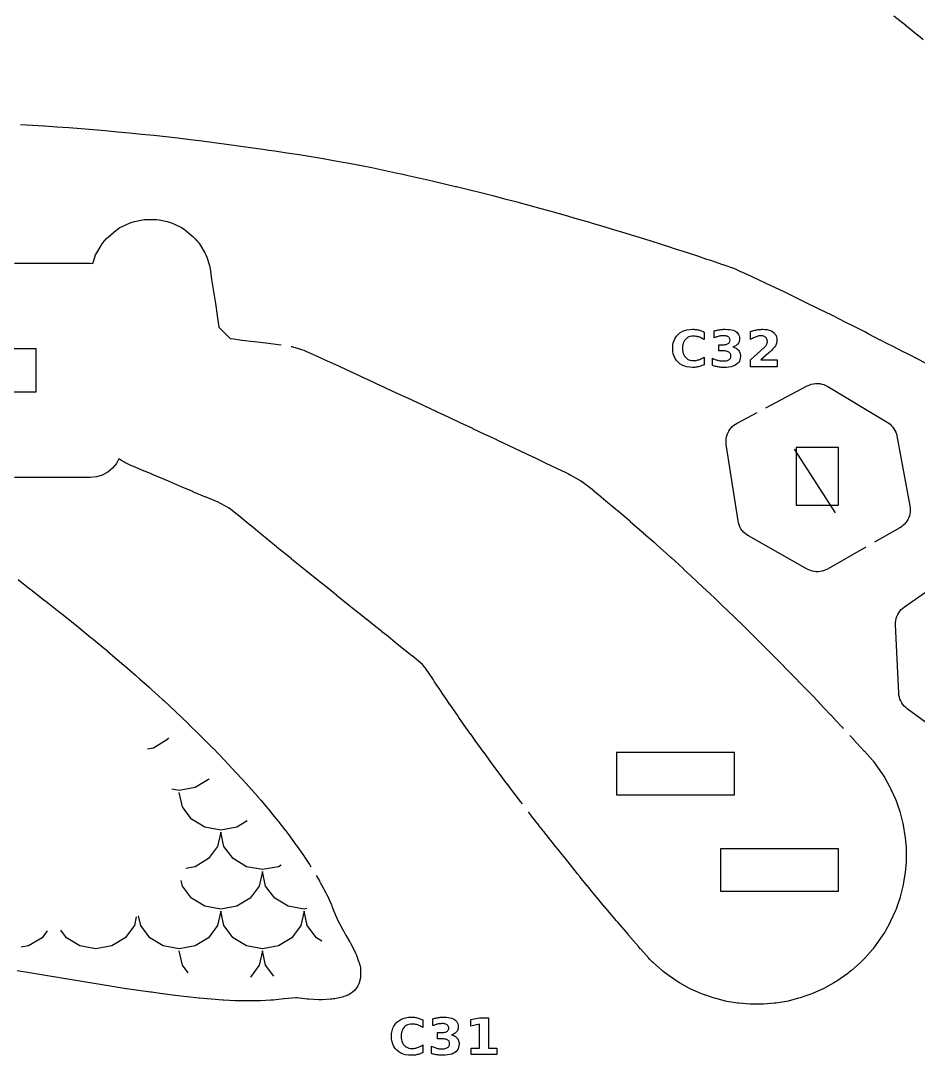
# Model space of a CAD drawing. Header units: millimetres. Extents: x 1 to 293, y 4 to 294.
# Drawn here: x 175.4 to 234.7, y 4.8 to 73.1 of the extents above; entities that cross this region are included whole.
import ezdxf

# ---------------------------------------------------------------- set-up
doc = ezdxf.new("R2010")
doc.units = ezdxf.units.MM
for name, color, linetype in [('CUT', 1, 'CONTINUOUS'), ('ENGRAVE', 5, 'CONTINUOUS'), ('SCORE', 7, 'CONTINUOUS')]:
    doc.layers.add(name, color=color, linetype=linetype)

msp = doc.modelspace()

# ---------------------------------------------------------------- linework, layer by layer
at = {"layer": 'CUT', "color": 1}
for points in [[(233.0535, 73.4118), (233.8437, 72.7842), (233.8499, 72.7792), (234.0002, 72.6584), (234.6436, 72.1407), (234.6508, 72.135), (234.9897, 71.8585)], [(235.3587, 50.3336), (234.5724, 50.7715), (234.5564, 50.7801), (234.2652, 50.9311), (234.2573, 50.9352), (233.7716, 51.1782), (233.7606, 51.1838), (232.9658, 51.5908), (232.6874, 51.7333), (232.17, 51.998), (232.1612, 52.0026), (231.3606, 52.4198), (231.1403, 52.5322), (231.1362, 52.5343), (230.5612, 52.8301), (229.7641, 53.232), (229.5638, 53.332), (229.5602, 53.3338), (228.9619, 53.6349), (228.1653, 54.0277), (227.9525, 54.1319), (227.9493, 54.1335), (227.3629, 54.4225), (226.5655, 54.8085), (226.3089, 54.9317), (226.3061, 54.9331), (225.7638, 55.1951), (224.965, 55.5744), (224.6299, 55.7315), (224.6274, 55.7327), (224.164, 55.9511), (223.3683, 56.3192), (222.9043, 56.534), (222.5944, 56.6745), (222.5485, 56.6931), (221.7794, 56.969), (221.771, 56.972), (220.9705, 57.246), (220.7196, 57.3293), (220.1765, 57.5082), (219.3735, 57.7726), (218.5763, 58.0305), (218.2714, 58.1287), (217.7755, 58.2882), (216.9749, 58.5433), (216.1756, 58.7946), (215.7448, 58.9285), (215.3759, 59.0429), (214.5737, 59.2888), (213.7775, 59.5266), (213.0965, 59.7287), (212.9762, 59.7639), (212.1773, 59.9938), (211.3769, 60.2213), (210.5778, 60.4445), (210.2759, 60.5278), (209.7782, 60.6647), (208.9781, 60.8822), (208.1784, 61.0962), (207.3797, 61.3068), (207.3005, 61.3275), (206.5773, 61.5162), (205.7791, 61.7192), (204.9775, 61.9194), (204.1796, 62.1126), (204.1185, 62.1271), (203.3806, 62.3018), (202.5808, 62.488), (201.7811, 62.6711), (200.9816, 62.8511), (200.64, 62.9268), (200.1812, 63.0283), (199.3819, 63.2015), (198.5884, 63.3703), (198.5812, 63.3718), (197.7913, 63.5299), (197.7805, 63.532), (196.9846, 63.6765), (196.7055, 63.7262), (196.1843, 63.819), (195.3844, 63.958), (194.5836, 64.0933), (193.7843, 64.223), (192.9857, 64.3477), (192.1867, 64.4687), (191.8005, 64.5258), (191.3869, 64.587), (190.5863, 64.7026), (189.7872, 64.814), (188.9877, 64.9222), (188.188, 65.0274), (187.3882, 65.1296), (186.5884, 65.2288), (185.7948, 65.3241), (185.7813, 65.3256), (184.9879, 65.4147), (184.1897, 65.4995), (183.3902, 65.5811), (182.5904, 65.6598), (181.7907, 65.7356), (180.9903, 65.8084), (180.1909, 65.8773), (179.3916, 65.9428), (178.5919, 66.0053), (177.7922, 66.0648), (176.9914, 66.1213), (176.9328, 66.1252), (176.191, 66.1735), (175.3925, 66.2201)], [(174.9963, 57.075), (180.0037, 57.075), (180.1705, 57.0586), (180.2991, 57.4646), (180.3582, 57.6182), (180.4355, 57.7635), (180.7913, 58.3444), (180.8568, 58.4417), (180.9305, 58.533), (181.0836, 58.7066), (181.2207, 58.8412), (181.6589, 59.2137), (181.7718, 59.2998), (181.8651, 59.3633), (181.9657, 59.4257), (182.0714, 59.479), (182.6445, 59.7374), (182.7789, 59.7895), (182.918, 59.8272), (183.4517, 59.9414), (183.5929, 59.9639), (183.7356, 59.9715), (184.2644, 59.9715), (184.4071, 59.9639), (184.5483, 59.9414), (185.082, 59.8272), (185.2211, 59.7895), (185.3555, 59.7374), (185.9286, 59.479), (186.0343, 59.4257), (186.1349, 59.3633), (186.2282, 59.2998), (186.3411, 59.2137), (186.7793, 58.8412), (186.9164, 58.7066), (187.0695, 58.533), (187.1432, 58.4417), (187.2087, 58.3444), (187.5645, 57.7635), (187.6418, 57.6182), (187.7009, 57.4646), (187.8691, 56.9335), (187.9009, 56.815), (187.9218, 56.694), (188.0071, 56.0185), (188.0094, 56.0024), (188.1301, 55.2153), (188.1313, 55.2083), (188.2618, 54.4188), (188.264, 54.4049), (188.3857, 53.618), (188.3877, 53.6042), (188.4739, 53.0058), (188.4746, 53.0002), (188.4967, 52.8423), (188.4979, 52.8358), (188.5024, 52.831), (189.2269, 52.1198), (189.2355, 52.1122), (189.2467, 52.1099), (189.4857, 52.0741), (189.9958, 51.9981), (190.023, 51.9947), (190.8012, 51.9143), (190.815, 51.9128), (191.5962, 51.8239), (191.6222, 51.8207), (192.4037, 51.7162), (192.4169, 51.7144), (192.614, 51.686)], [(172.925, 48.575), (176.425, 48.575), (176.425, 51.425), (172.925, 51.425)], [(193.2556, 51.5838), (193.3084, 51.5723), (193.9423, 51.3855), (194.1056, 51.3256), (194.2271, 51.2718), (194.2423, 51.2649), (194.8314, 50.9954), (195.6356, 50.6279), (195.9909, 50.4689), (195.9929, 50.468), (196.4275, 50.2727), (196.4343, 50.2696), (197.2281, 49.9076), (197.2345, 49.9046), (197.7465, 49.6678), (198.0287, 49.5369), (198.0347, 49.5342), (198.8283, 49.1614), (198.8358, 49.1579), (199.4446, 48.8673), (199.6275, 48.7804), (199.6359, 48.7764), (200.433, 48.4123), (201.1928, 48.0681), (201.2243, 48.0539), (201.2383, 48.0475), (202.0317, 47.6778), (202.8264, 47.3078), (202.8376, 47.3025), (202.9108, 47.2676), (203.6336, 46.9226), (204.4349, 46.5423), (204.5943, 46.4676), (205.2305, 46.1705), (205.2331, 46.1693), (206.0333, 45.7935), (206.3029, 45.6678), (206.8301, 45.4214), (206.8336, 45.4198), (207.6289, 45.0453), (207.6353, 45.0423), (208.0014, 44.8676), (208.4324, 44.6617), (209.2302, 44.2804), (209.2347, 44.2783), (209.6723, 44.0672), (210.0349, 43.8929), (210.836, 43.5122), (211.3596, 43.2677), (211.5786, 43.1653), (211.6886, 43.1075), (212.3891, 42.6966), (212.4897, 42.6313), (212.7021, 42.4797), (212.7563, 42.4388), (213.2375, 42.0568), (213.2567, 42.0412), (213.7201, 41.6592), (213.7235, 41.6563), (214.0451, 41.3893), (214.051, 41.3845), (214.679, 40.857), (214.843, 40.7196), (214.8539, 40.7103), (215.6169, 40.0567), (215.6438, 40.0338), (215.6543, 40.0246), (216.4487, 39.3305), (216.45, 39.3293), (216.53, 39.2593), (216.5368, 39.2532), (217.25, 38.6197), (217.4306, 38.4591), (217.4379, 38.4526), (218.0503, 37.8999), (218.3173, 37.659), (218.3251, 37.6519), (218.851, 37.1699), (219.1908, 36.8589), (219.1991, 36.8513), (219.6517, 36.4301), (220.0549, 36.0559), (220.0569, 36.054), (220.4487, 35.6888), (220.4539, 35.6839), (220.9089, 35.2553), (220.9105, 35.2538), (221.249, 34.9339), (221.2543, 34.9288), (221.75, 34.4551), (221.7519, 34.4533), (222.0497, 34.1677), (222.0544, 34.1631), (222.579, 33.6548), (222.5812, 33.6528), (222.8503, 33.3908), (222.8545, 33.3867), (223.3966, 32.8546), (223.3989, 32.8523), (223.6509, 32.6037), (223.6546, 32.6), (224.2034, 32.0544), (224.206, 32.0518), (224.4517, 31.8062), (224.4545, 31.8034), (225.0005, 31.2544), (225.0036, 31.2512), (225.2551, 30.9966), (225.792, 30.4576), (225.8017, 30.4477), (226.0556, 30.1875), (226.5774, 29.6574), (226.5872, 29.6473), (226.856, 29.3683), (227.3532, 28.8572), (227.3632, 28.8468), (227.6564, 28.5388), (228.1197, 28.057), (228.1298, 28.0463), (228.4568, 27.6987), (228.8768, 27.2568), (228.887, 27.2459), (229.2572, 26.8476), (229.6246, 26.4566), (229.6349, 26.4455), (229.7161, 26.357)], [(224.6079, 47.5236), (227.3429, 48.9721), (227.4692, 49.0308), (227.6026, 49.077), (227.7401, 49.1092), (227.8801, 49.1272), (228.0212, 49.1307), (228.162, 49.1197), (228.3009, 49.0943), (228.4364, 49.0549), (228.5672, 49.0017), (228.6902, 48.9363), (232.6074, 46.5876), (232.7134, 46.5171), (232.8137, 46.4358), (232.9059, 46.3455), (232.9893, 46.2469), (233.0631, 46.1409), (233.1266, 46.0285), (233.1792, 45.9106), (233.2206, 45.7883), (233.2499, 45.6644), (234.1155, 41.047), (234.1333, 40.9192), (234.1388, 40.7885), (234.132, 40.6578), (234.1127, 40.5284), (234.0812, 40.4014), (234.0378, 40.278), (233.9829, 40.1593), (233.9169, 40.0463), (233.8405, 39.9401), (233.7544, 39.8416), (233.6592, 39.7518), (233.556, 39.6714), (233.4471, 39.6022), (231.7743, 38.647)], [(231.2099, 38.3247), (228.6793, 36.8797), (228.5658, 36.8218), (228.4456, 36.7741), (228.3216, 36.7379), (228.1946, 36.7135), (228.066, 36.7012), (227.9367, 36.7009), (227.808, 36.7129), (227.681, 36.7368), (227.5568, 36.7726), (227.4365, 36.8199), (227.3227, 36.8774), (223.4533, 39.0699), (223.3387, 39.1426), (223.2304, 39.2276), (223.1312, 39.323), (223.0421, 39.4278), (222.9638, 39.541), (222.8973, 39.6615), (222.8431, 39.788), (222.8019, 39.9193), (222.7743, 40.0522), (221.9908, 45.0919), (221.9771, 45.2202), (221.9756, 45.3511), (221.9865, 45.4816), (222.0099, 45.6104), (222.0453, 45.7364), (222.0926, 45.8584), (222.1513, 45.9755), (222.2208, 46.0864), (222.3006, 46.1901), (222.3898, 46.2859), (222.4878, 46.3727), (222.5936, 46.4498), (222.7047, 46.5156), (224.0335, 47.2194)], [(208.5322, 21.3627), (208.3848, 21.5554), (208.3434, 21.6093), (208.3373, 21.6173), (207.7795, 22.3551), (207.5428, 22.6678), (207.5373, 22.6752), (207.1791, 23.1552), (206.7423, 23.7405), (206.7373, 23.7473), (206.5845, 23.9547), (206.5832, 23.9564), (205.998, 24.7537), (205.995, 24.7578), (205.9417, 24.831), (205.9368, 24.8378), (205.4208, 25.5557), (205.42, 25.5568), (205.1411, 25.9458), (205.1368, 25.9518), (204.8505, 26.3557), (204.8492, 26.3576), (204.3405, 27.0779), (204.3367, 27.0833), (204.2872, 27.1542), (204.2831, 27.1602), (203.7358, 27.9524), (203.7287, 27.9629), (203.5377, 28.2451), (203.192, 28.7564), (203.1897, 28.7598), (202.7392, 29.4306), (202.7362, 29.4351), (202.6535, 29.5593), (202.1432, 30.323), (202.0974, 30.3831), (201.9614, 30.5405), (201.9466, 30.5563), (201.9306, 30.5708), (201.2539, 31.1367), (201.2415, 31.1468), (201.1563, 31.2144), (201.1502, 31.2192), (200.3509, 31.8606), (200.2521, 31.9392), (200.2464, 31.9437), (199.5507, 32.5029), (199.254, 32.739), (199.2477, 32.7439), (198.7504, 33.1446), (198.2544, 33.5397), (198.2499, 33.5432), (197.9516, 33.7829), (197.2511, 34.3424), (197.157, 34.4171), (197.1493, 34.4232), (196.3513, 35.0667), (196.2611, 35.139), (196.2547, 35.1442), (195.5502, 35.7156), (195.2719, 35.9388), (195.2648, 35.9445), (194.7498, 36.3634), (194.283, 36.7385), (194.2752, 36.7449), (193.9494, 37.0107), (193.2943, 37.5382), (193.2855, 37.5453), (193.1498, 37.6565), (192.3524, 38.3022), (192.3071, 38.3388), (192.2997, 38.3449), (191.5496, 38.9603), (191.3296, 39.1385), (191.3213, 39.1453), (190.7491, 39.6166), (190.3533, 39.9382), (190.344, 39.9458), (189.9486, 40.2729), (189.3787, 40.7373), (189.3685, 40.7453), (189.1772, 40.8946), (189.1584, 40.908), (189.1386, 40.9197), (188.3982, 41.3152), (188.3369, 41.3437), (187.8721, 41.5294), (187.867, 41.5314), (187.5791, 41.6479), (187.5639, 41.6541), (186.7748, 41.9845), (186.7669, 41.9879), (185.9682, 42.3283), (185.9548, 42.3341), (185.1751, 42.6765), (185.1657, 42.6806), (184.3748, 43.0122), (184.368, 43.015), (184.0862, 43.1292), (184.0794, 43.132), (183.5769, 43.3389), (183.5653, 43.3437), (182.805, 43.6651), (182.7335, 43.6979), (182.2908, 43.9166), (182.2225, 43.9528), (182.0562, 44.0473), (181.9602, 44.1073), (181.892, 44.1583), (181.7256, 43.847), (181.4675, 43.5325), (181.153, 43.2744), (180.7942, 43.0826), (180.4049, 42.9645), (180.0037, 42.925), (174.9963, 42.925)], [(236.3088, 25.9096), (233.9408, 27.6467), (233.8367, 27.7313), (233.7401, 27.8271), (233.6535, 27.932), (233.5776, 28.0449), (233.5133, 28.1647), (233.4611, 28.2903), (233.4216, 28.4205), (233.3952, 28.5539), (233.3822, 28.6874), (233.1687, 33.1967), (233.1691, 33.3336), (233.1836, 33.4717), (233.2118, 33.6076), (233.2537, 33.74), (233.3087, 33.8675), (233.3762, 33.9888), (233.4557, 34.1026), (233.5462, 34.2079), (233.6469, 34.3035), (233.7552, 34.3873), (238.2039, 37.4836)], [(175.2475, 36.1854), (176.0455, 35.5478), (176.0536, 35.5414), (176.1603, 35.4591), (176.1698, 35.4517), (176.8455, 34.9202), (176.8508, 34.916), (177.1847, 34.6593), (177.1936, 34.6523), (177.6462, 34.2983), (177.6473, 34.2974), (178.2065, 33.8588), (178.2166, 33.8508), (178.4478, 33.6659), (179.2058, 33.0584), (179.2159, 33.0502), (179.2475, 33.0244), (179.2491, 33.0231), (180.05, 32.3662), (180.1731, 32.2658), (180.1796, 32.2605), (180.1862, 32.2551), (180.1927, 32.2497), (180.8513, 31.6983), (181.1306, 31.466), (181.1376, 31.4602), (181.1445, 31.4544), (181.1514, 31.4485), (181.6523, 31.0203), (182.0697, 30.6662), (182.077, 30.66), (182.0844, 30.6536), (182.0916, 30.6473), (182.4533, 30.3313), (182.9899, 29.8665), (182.9977, 29.8597), (183.0055, 29.8528), (183.0133, 29.846), (183.2534, 29.6314), (183.8908, 29.0658), (183.8983, 29.0591), (183.9058, 29.0523), (183.9133, 29.0455), (184.054, 28.9168), (184.7731, 28.2638), (184.7794, 28.2581), (184.7857, 28.2523), (184.792, 28.2465), (184.8515, 28.191), (185.642, 27.4551), (185.6483, 27.4492), (185.6546, 27.4433), (185.6608, 27.4373), (186.4569, 26.6768), (186.4675, 26.6668), (186.4764, 26.6582), (186.4853, 26.6497), (186.4941, 26.6411), (187.258, 25.8923), (187.284, 25.8671), (187.2934, 25.8579), (187.3028, 25.8486), (187.3121, 25.8394), (188.0585, 25.0875), (188.0785, 25.0675), (188.0884, 25.0575), (188.0983, 25.0475), (188.1081, 25.0374), (188.8579, 24.2587), (188.8647, 24.2516), (188.8714, 24.2445), (188.8782, 24.2374), (189.6019, 23.4633), (189.6094, 23.4551), (189.617, 23.447), (189.6239, 23.4394), (189.6618, 23.3975), (190.331, 22.6687), (190.3423, 22.6563), (190.3534, 22.6438), (190.3642, 22.6316), (190.4638, 22.5177), (191.0399, 21.8695), (191.0519, 21.8559), (191.0638, 21.8421), (191.0754, 21.8285), (191.265, 21.6033), (191.722, 21.0703), (191.7345, 21.0554), (191.747, 21.0404), (191.7593, 21.0254), (192.0661, 20.6459), (192.375, 20.271), (192.3881, 20.2548), (192.4012, 20.2384), (192.4141, 20.222), (192.8586, 19.6468), (192.8628, 19.6415), (192.9954, 19.4738), (193.0102, 19.4548), (193.0248, 19.4356), (193.0392, 19.4164), (193.5851, 18.6723), (193.5991, 18.6529), (193.6129, 18.6334), (193.6264, 18.614), (193.6654, 18.5566), (194.14, 17.8661), (194.1511, 17.8497), (194.1621, 17.8332), (194.173, 17.8166), (194.4667, 17.3609), (194.5709, 17.2012)], [(230.1564, 25.8788), (230.3658, 25.6534), (230.3704, 25.6484), (230.8552, 25.121), (231.096, 24.8591), (231.1121, 24.8412), (231.636, 24.2504), (231.6775, 24.2012), (231.7749, 24.08), (231.8287, 24.0083), (232.3368, 23.2816), (232.3909, 23.1977), (232.4546, 23.0904), (232.475, 23.0548), (232.7919, 22.4814), (232.8407, 22.3838), (233.159, 21.6772), (233.1992, 21.5772), (233.2675, 21.3857), (233.274, 21.3672), (233.4423, 20.8724), (233.4729, 20.7689), (233.6496, 20.069), (233.6722, 19.9608), (233.788, 19.2636), (233.8016, 19.1543), (233.8589, 18.4579), (233.8634, 18.3481), (233.8634, 17.6519), (233.8589, 17.5421), (233.8016, 16.8457), (233.788, 16.7364), (233.6722, 16.0392), (233.6496, 15.931), (233.4729, 15.2311), (233.4423, 15.1276), (233.274, 14.6328), (233.2675, 14.6143), (233.1992, 14.4228), (233.159, 14.3228), (232.8407, 13.6162), (232.7919, 13.5186), (232.475, 12.9452), (232.4546, 12.9096), (232.3909, 12.8023), (232.3368, 12.7184), (231.8287, 11.9917), (231.7749, 11.92), (231.6775, 11.7988), (231.636, 11.7496), (231.1297, 11.1786), (231.0747, 11.1201), (230.8799, 10.9253), (230.8214, 10.8703), (230.2504, 10.364), (230.2012, 10.3225), (230.08, 10.2251), (230.0083, 10.1713), (229.2816, 9.6632), (229.1977, 9.6091), (229.0904, 9.5454), (229.0548, 9.525), (228.4814, 9.2081), (228.3838, 9.1593), (227.6772, 8.841), (227.5772, 8.8008), (227.3857, 8.7325), (227.3672, 8.726), (226.8724, 8.5577), (226.7689, 8.5271), (226.069, 8.3504), (225.9608, 8.3278), (225.2636, 8.212), (225.1543, 8.1984), (224.4579, 8.1411), (224.3481, 8.1366), (223.6519, 8.1366), (223.5421, 8.1411), (222.8457, 8.1984), (222.7364, 8.212), (222.0392, 8.3278), (221.931, 8.3504), (221.2311, 8.5271), (221.1276, 8.5577), (220.6328, 8.726), (220.6143, 8.7325), (220.4228, 8.8008), (220.3228, 8.841), (219.6162, 9.1593), (219.5186, 9.2081), (218.9452, 9.525), (218.9096, 9.5454), (218.8023, 9.6091), (218.7184, 9.6632), (217.9917, 10.1713), (217.92, 10.2251), (217.7988, 10.3225), (217.7496, 10.364), (217.1786, 10.8703), (217.1201, 10.9253), (216.9253, 11.1201), (216.8703, 11.1786), (216.3513, 11.764), (216.3357, 11.7819), (216.1916, 11.9504), (216.1901, 11.9522), (215.545, 12.7091), (215.5411, 12.7137), (215.5067, 12.7544), (214.8252, 13.5517), (214.745, 13.6457), (214.7406, 13.6508), (214.1497, 14.3505), (214.1478, 14.3528), (213.9445, 14.5946), (213.9405, 14.5994), (213.4814, 15.1507), (213.4791, 15.1535), (213.144, 15.5581), (213.1403, 15.5626), (212.8216, 15.9509), (212.819, 15.9541), (212.3435, 16.537), (212.3401, 16.5412), (212.1703, 16.7511), (212.1674, 16.7547), (211.543, 17.5321), (211.5399, 17.536), (211.5259, 17.5536), (210.8865, 18.3545), (210.7429, 18.5334), (210.7399, 18.5372), (210.2507, 19.1512), (210.2472, 19.1556), (209.9424, 19.5415), (209.9397, 19.5449), (209.6207, 19.9514), (209.6169, 19.9563), (209.1419, 20.5675), (209.1395, 20.5705), (208.9995, 20.7517), (208.9956, 20.7569), (208.9271, 20.8464)], [(194.9116, 16.6478), (195.1259, 16.2912), (195.1472, 16.2544), (195.1678, 16.2174), (195.1878, 16.1802), (195.2659, 16.0294), (195.2699, 16.0218), (195.555, 15.4891), (195.5743, 15.4516), (195.593, 15.4138), (195.6111, 15.3758), (195.9221, 14.6944), (195.9413, 14.6502), (195.9597, 14.6058), (195.9773, 14.561), (196.0618, 14.3341), (196.0672, 14.32), (196.0728, 14.3061), (196.0786, 14.2921), (196.2628, 13.863), (196.272, 13.8426), (196.2816, 13.8224), (196.2915, 13.8023), (196.6837, 13.0463), (196.6876, 13.0391), (196.6914, 13.0319), (196.6953, 13.0247), (196.8584, 12.7299), (196.8629, 12.7219), (196.8675, 12.714), (196.8721, 12.706), (197.1186, 12.2903), (197.1394, 12.2539), (197.1596, 12.2172), (197.1793, 12.1802), (197.5051, 11.5427), (197.5272, 11.4974), (197.5384, 11.4733), (197.5774, 11.3804), (197.5867, 11.3555), (197.6036, 11.308), (197.6667, 11.1186), (197.6695, 11.1105), (197.6723, 11.1023), (197.6752, 11.0942), (197.7547, 10.8764), (197.7742, 10.819), (197.7837, 10.7887), (197.8153, 10.6699), (197.8362, 10.5471), (197.8457, 10.4246), (197.8468, 10.3928), (197.8474, 10.3322), (197.8438, 10.0468), (197.8409, 9.9743), (197.8383, 9.9363), (197.8206, 9.7903), (197.7871, 9.647), (197.7805, 9.6246), (197.7347, 9.4932), (197.7277, 9.4761), (197.6704, 9.3538), (197.6004, 9.2362), (197.519, 9.1262), (197.4271, 9.0248), (197.3255, 8.933), (197.2153, 8.8518), (197.0992, 8.7829), (197.0687, 8.7668), (197.009, 8.7371), (196.9932, 8.7298), (196.9257, 8.7006), (196.8898, 8.6862), (196.7506, 8.6391), (196.7134, 8.6287), (196.642, 8.611), (196.1486, 8.5026), (196.0936, 8.4918), (196.0645, 8.4866), (195.9535, 8.4719), (195.9241, 8.4692), (195.8682, 8.4653), (195.3025, 8.4378), (195.234, 8.4362), (195.1656, 8.4364), (195.0971, 8.4383), (194.4421, 8.4736), (194.4102, 8.4757), (194.3783, 8.4782), (194.3464, 8.4811), (193.6363, 8.5535), (193.6205, 8.5548), (193.5775, 8.5554), (193.5617, 8.5545), (192.8279, 8.4986), (192.8142, 8.4974), (192.8006, 8.4961), (192.787, 8.4946), (192.0835, 8.4092), (192.0318, 8.4039), (191.9801, 8.3996), (191.9283, 8.3964), (191.2326, 8.3663), (191.2123, 8.3656), (191.1919, 8.3651), (191.1716, 8.3646), (190.4304, 8.3552), (190.41, 8.3551), (190.3896, 8.3551), (190.3692, 8.3553), (189.6298, 8.3685), (189.6082, 8.369), (189.5867, 8.3698), (189.5652, 8.3707), (188.8274, 8.4076), (188.8059, 8.4088), (188.7843, 8.4103), (188.7627, 8.4119), (187.9937, 8.4753), (187.9872, 8.4759), (187.2049, 8.5443), (187.197, 8.545), (187.1891, 8.5458), (187.1812, 8.5465), (186.4057, 8.6236), (186.3966, 8.6246), (186.3875, 8.6255), (186.3784, 8.6265), (185.6062, 8.714), (185.5961, 8.7152), (185.5859, 8.7164), (185.5758, 8.7177), (184.8038, 8.8171), (184.7945, 8.8183), (184.7853, 8.8196), (184.776, 8.8209), (184.043, 8.9257), (184.0406, 8.9261), (183.984, 8.9343), (183.1894, 9.046), (183.1805, 9.0473), (182.389, 9.1641), (182.3817, 9.1652), (181.5885, 9.2866), (181.5789, 9.2882), (180.7881, 9.4152), (180.7833, 9.4159), (179.9877, 9.5467), (179.9793, 9.5481), (179.1887, 9.6831), (179.1811, 9.6844), (178.9178, 9.726), (178.3881, 9.8101), (178.3783, 9.8117), (177.5877, 9.9431), (177.5851, 9.9435), (176.7875, 10.0778), (176.7842, 10.0783), (175.9874, 10.2145), (175.9859, 10.2147), (175.1873, 10.3521)]]:
    msp.add_lwpolyline(points, dxfattribs=at)
for points in [[(229.395, 44.895), (226.605, 44.895), (226.605, 41.105), (229.395, 41.105), (229.395, 44.895)], [(222.5323, 24.7575), (214.7423, 24.7575), (214.7423, 21.9675), (222.5323, 21.9675), (222.5323, 24.7575)], [(229.395, 18.395), (221.605, 18.395), (221.605, 15.605), (229.395, 15.605), (229.395, 18.395)]]:
    msp.add_lwpolyline(points, close=True, dxfattribs=at)
at = {"layer": 'ENGRAVE', "color": 5}
for points in [[(220.4653, 50.3422), (220.4066, 50.316), (220.3471, 50.2922), (220.2867, 50.2709), (220.2255, 50.2521), (220.1636, 50.2357), (220.1007, 50.2218), (220.037, 50.2104), (219.9723, 50.2015), (219.9068, 50.1952), (219.8403, 50.1914), (219.7729, 50.1901), (219.5776, 50.1995), (219.3962, 50.2278), (219.2289, 50.2749), (219.0756, 50.3409), (218.9363, 50.4258), (218.811, 50.5295), (218.7026, 50.6493), (218.6139, 50.7826), (218.5449, 50.9292), (218.4956, 51.0894), (218.4661, 51.2629), (218.4562, 51.4499), (218.4661, 51.6373), (218.4956, 51.8113), (218.5449, 51.9717), (218.6139, 52.1186), (218.7026, 52.252), (218.811, 52.3719), (218.9363, 52.4756), (219.0756, 52.5604), (219.2289, 52.6264), (219.3962, 52.6736), (219.5776, 52.7018), (219.7729, 52.7113), (219.8403, 52.71), (219.9068, 52.7062), (219.9723, 52.6999), (220.037, 52.691), (220.1007, 52.6796), (220.1636, 52.6657), (220.2255, 52.6493), (220.2867, 52.6304), (220.3471, 52.6091), (220.4066, 52.5854), (220.4653, 52.5592), (220.5233, 52.5306), (220.5233, 52.0277), (220.4653, 52.0655), (220.4077, 52.0998), (220.3503, 52.1306), (220.2932, 52.1579), (220.2364, 52.1816), (220.1798, 52.2018), (220.1229, 52.2187), (220.065, 52.2326), (220.0061, 52.2433), (219.9462, 52.251), (219.8853, 52.2556), (219.8234, 52.2572), (219.7156, 52.2512), (219.6158, 52.2333), (219.5239, 52.2035), (219.44, 52.1617), (219.364, 52.108), (219.296, 52.0423), (219.2374, 51.9662), (219.1893, 51.881), (219.152, 51.7868), (219.1253, 51.6835), (219.1093, 51.5712), (219.104, 51.4499), (219.1093, 51.329), (219.1253, 51.2171), (219.152, 51.1142), (219.1893, 51.0202), (219.2374, 50.9351), (219.296, 50.8591), (219.364, 50.7934), (219.44, 50.7397), (219.5239, 50.6979), (219.6158, 50.6681), (219.7156, 50.6502), (219.8234, 50.6442), (219.8853, 50.6457), (219.9462, 50.6504), (220.0061, 50.658), (220.065, 50.6688), (220.1229, 50.6826), (220.1798, 50.6996), (220.2364, 50.7198), (220.2932, 50.7435), (220.3503, 50.7708), (220.4077, 50.8015), (220.4653, 50.8359), (220.5233, 50.8737), (220.5233, 50.3708), (220.4653, 50.3422)], [(222.5733, 51.4948), (222.6388, 51.4607), (222.6978, 51.4213), (222.7502, 51.3767), (222.7961, 51.327), (222.8351, 51.2723), (222.8671, 51.2128), (222.8919, 51.1486), (222.9096, 51.0796), (222.9203, 51.0059), (222.9238, 50.9274), (222.9162, 50.8118), (222.8931, 50.7058), (222.8547, 50.6094), (222.8009, 50.5227), (222.7317, 50.4456), (222.6472, 50.3781), (222.5479, 50.3207), (222.4345, 50.2737), (222.307, 50.2371), (222.1654, 50.211), (222.0097, 50.1953), (221.8399, 50.1901), (221.7774, 50.1909), (221.715, 50.1935), (221.6525, 50.1976), (221.5899, 50.2035), (221.5273, 50.211), (221.4647, 50.2202), (221.4021, 50.2311), (221.3398, 50.2436), (221.2777, 50.2579), (221.2159, 50.2738), (221.1542, 50.2913), (221.0928, 50.3106), (221.0928, 50.794), (221.1513, 50.7659), (221.2097, 50.7402), (221.268, 50.7168), (221.3261, 50.6959), (221.3841, 50.6774), (221.4419, 50.6613), (221.4995, 50.6476), (221.5568, 50.6364), (221.6138, 50.6277), (221.6705, 50.6215), (221.7269, 50.6178), (221.7829, 50.6165), (221.8627, 50.6189), (221.936, 50.6261), (222.0028, 50.6381), (222.0632, 50.6549), (222.1171, 50.6764), (222.1646, 50.7028), (222.2051, 50.7336), (222.2383, 50.7686), (222.2641, 50.8078), (222.2825, 50.8511), (222.2935, 50.8986), (222.2972, 50.9502), (222.2934, 51.0033), (222.2821, 51.0519), (222.2632, 51.0961), (222.2368, 51.1357), (222.2028, 51.1709), (222.1613, 51.2017), (222.1124, 51.2278), (222.0563, 51.2491), (221.9931, 51.2658), (221.9226, 51.2776), (221.8449, 51.2847), (221.7601, 51.2871), (221.5095, 51.2871), (221.5095, 51.6908), (221.7731, 51.6908), (221.8484, 51.6928), (221.9171, 51.699), (221.979, 51.7093), (222.0343, 51.7237), (222.0828, 51.7422), (222.1247, 51.7648), (222.16, 51.7917), (222.1889, 51.8228), (222.2114, 51.8582), (222.2274, 51.8979), (222.237, 51.9419), (222.2402, 51.9902), (222.2371, 52.0351), (222.2278, 52.0765), (222.2122, 52.1143), (222.1903, 52.1487), (222.1623, 52.1794), (222.1279, 52.2067), (222.0879, 52.2301), (222.0428, 52.2492), (221.9924, 52.2641), (221.937, 52.2747), (221.8763, 52.2811), (221.8106, 52.2832), (221.76, 52.2823), (221.7093, 52.2794), (221.6584, 52.2747), (221.6073, 52.268), (221.556, 52.2595), (221.5046, 52.249), (221.4531, 52.2367), (221.4017, 52.2226), (221.3504, 52.2067), (221.2991, 52.189), (221.248, 52.1695), (221.197, 52.1481), (221.197, 52.6071), (221.2587, 52.6237), (221.3203, 52.6389), (221.3817, 52.6527), (221.4429, 52.665), (221.5039, 52.6758), (221.5648, 52.6852), (221.6254, 52.6932), (221.6856, 52.6997), (221.7455, 52.7048), (221.805, 52.7084), (221.8641, 52.7105), (221.9229, 52.7113), (222.0741, 52.707), (222.2121, 52.694), (222.3369, 52.6724), (222.4484, 52.6422), (222.5467, 52.6033), (222.6317, 52.5558), (222.7036, 52.4997), (222.7623, 52.4348), (222.8081, 52.3611), (222.8407, 52.2788), (222.8603, 52.1877), (222.8669, 52.0879), (222.8638, 52.019), (222.8544, 51.9543), (222.8388, 51.894), (222.817, 51.838), (222.7889, 51.7862), (222.7546, 51.7388), (222.7142, 51.6957), (222.6678, 51.6571), (222.6154, 51.623), (222.5571, 51.5934), (222.4928, 51.5682), (222.4225, 51.5475), (222.5012, 51.5238), (222.5733, 51.4948)], [(225.3521, 50.2373), (223.5861, 50.2373), (223.5861, 50.6979), (224.4732, 51.4808), (224.5111, 51.5165), (224.5455, 51.5519), (224.5765, 51.587), (224.6041, 51.6219), (224.6283, 51.6564), (224.649, 51.6908), (224.6664, 51.7252), (224.6806, 51.76), (224.6917, 51.7953), (224.6996, 51.8311), (224.7044, 51.8673), (224.7059, 51.904), (224.7028, 51.9591), (224.6932, 52.0105), (224.6773, 52.0582), (224.6549, 52.1022), (224.6263, 52.1425), (224.5912, 52.179), (224.5508, 52.2109), (224.5063, 52.2369), (224.4575, 52.2572), (224.4046, 52.2716), (224.3474, 52.2803), (224.286, 52.2832), (224.2364, 52.2815), (224.1853, 52.2762), (224.1326, 52.2675), (224.0784, 52.2554), (224.0227, 52.2397), (223.9654, 52.2205), (223.9067, 52.198), (223.8466, 52.172), (223.7851, 52.1426), (223.7223, 52.1099), (223.6582, 52.0737), (223.5927, 52.0342), (223.5927, 52.568), (223.6631, 52.5904), (223.7332, 52.611), (223.803, 52.6297), (223.8726, 52.6465), (223.9419, 52.6615), (224.011, 52.6746), (224.0796, 52.6858), (224.1479, 52.695), (224.2156, 52.7021), (224.2829, 52.7072), (224.3498, 52.7103), (224.4162, 52.7113), (224.5562, 52.7059), (224.6854, 52.6899), (224.8038, 52.6633), (224.9114, 52.6259), (225.0082, 52.5779), (225.0941, 52.5192), (225.168, 52.451), (225.2284, 52.3744), (225.2754, 52.2893), (225.309, 52.1959), (225.3291, 52.094), (225.3358, 51.9837), (225.333, 51.9183), (225.3244, 51.8543), (225.3102, 51.7919), (225.2902, 51.7309), (225.2646, 51.6714), (225.2333, 51.6135), (225.1928, 51.553), (225.1398, 51.486), (225.0742, 51.4126), (224.996, 51.3328), (224.9053, 51.2464), (224.802, 51.1537), (224.2828, 50.6979), (225.3521, 50.6979), (225.3521, 50.2373)], [(201.8936, 4.9164), (201.8348, 4.8902), (201.7753, 4.8665), (201.7149, 4.8452), (201.6538, 4.8264), (201.5918, 4.8099), (201.5289, 4.796), (201.4652, 4.7846), (201.4005, 4.7758), (201.335, 4.7694), (201.2685, 4.7656), (201.2011, 4.7644), (201.0058, 4.7738), (200.8244, 4.8021), (200.6571, 4.8492), (200.5038, 4.9152), (200.3645, 5), (200.2392, 5.1037), (200.1308, 5.2236), (200.0421, 5.3568), (199.9731, 5.5035), (199.9238, 5.6636), (199.8943, 5.8372), (199.8844, 6.0241), (199.8943, 6.2116), (199.9238, 6.3856), (199.9731, 6.546), (200.0421, 6.6929), (200.1308, 6.8263), (200.2392, 6.9462), (200.3645, 7.0499), (200.5038, 7.1347), (200.6571, 7.2007), (200.8244, 7.2478), (201.0058, 7.2761), (201.2011, 7.2855), (201.2685, 7.2843), (201.335, 7.2805), (201.4005, 7.2741), (201.4652, 7.2653), (201.5289, 7.2539), (201.5918, 7.24), (201.6538, 7.2235), (201.7149, 7.2047), (201.7753, 7.1834), (201.8348, 7.1597), (201.8936, 7.1335), (201.9515, 7.1049), (201.9515, 6.6019), (201.8936, 6.6398), (201.8359, 6.6741), (201.7785, 6.7049), (201.7214, 6.7321), (201.6646, 6.7559), (201.608, 6.7761), (201.5511, 6.793), (201.4932, 6.8068), (201.4343, 6.8176), (201.3744, 6.8253), (201.3135, 6.8299), (201.2516, 6.8314), (201.1438, 6.8255), (201.044, 6.8076), (200.9521, 6.7777), (200.8682, 6.7359), (200.7923, 6.6822), (200.7243, 6.6166), (200.6656, 6.5405), (200.6176, 6.4553), (200.5802, 6.3611), (200.5535, 6.2578), (200.5375, 6.1455), (200.5322, 6.0241), (200.5375, 5.9033), (200.5535, 5.7914), (200.5802, 5.6884), (200.6176, 5.5945), (200.6656, 5.5094), (200.7243, 5.4333), (200.7923, 5.3677), (200.8682, 5.314), (200.9521, 5.2722), (201.044, 5.2423), (201.1438, 5.2244), (201.2516, 5.2185), (201.3135, 5.22), (201.3744, 5.2246), (201.4343, 5.2323), (201.4932, 5.2431), (201.5511, 5.2569), (201.608, 5.2738), (201.6646, 5.294), (201.7214, 5.3178), (201.7785, 5.345), (201.8359, 5.3758), (201.8936, 5.4101), (201.9515, 5.448), (201.9515, 4.945), (201.8936, 4.9164)], [(204.0015, 6.0691), (204.067, 6.0349), (204.126, 5.9956), (204.1784, 5.951), (204.2243, 5.9013), (204.2633, 5.8465), (204.2953, 5.7871), (204.3201, 5.7228), (204.3379, 5.6539), (204.3485, 5.5801), (204.3521, 5.5017), (204.3444, 5.3861), (204.3213, 5.2801), (204.2829, 5.1837), (204.2291, 5.0969), (204.1599, 5.0198), (204.0754, 4.9524), (203.9761, 4.8949), (203.8627, 4.8479), (203.7352, 4.8114), (203.5936, 4.7853), (203.4379, 4.7696), (203.2681, 4.7644), (203.2057, 4.7652), (203.1432, 4.7677), (203.0807, 4.7719), (203.0181, 4.7778), (202.9556, 4.7853), (202.8929, 4.7945), (202.8304, 4.8054), (202.768, 4.8179), (202.7059, 4.8321), (202.6441, 4.848), (202.5824, 4.8656), (202.521, 4.8848), (202.521, 5.3682), (202.5795, 5.3401), (202.6379, 5.3144), (202.6962, 5.2911), (202.7543, 5.2702), (202.8123, 5.2517), (202.8701, 5.2356), (202.9277, 5.2219), (202.9851, 5.2107), (203.042, 5.202), (203.0987, 5.1958), (203.1551, 5.192), (203.2111, 5.1908), (203.2909, 5.1932), (203.3642, 5.2004), (203.431, 5.2124), (203.4914, 5.2291), (203.5453, 5.2507), (203.5928, 5.2771), (203.6333, 5.3079), (203.6665, 5.3429), (203.6923, 5.382), (203.7107, 5.4254), (203.7217, 5.4728), (203.7254, 5.5245), (203.7217, 5.5776), (203.7103, 5.6262), (203.6915, 5.6703), (203.665, 5.71), (203.6311, 5.7452), (203.5895, 5.7759), (203.5406, 5.802), (203.4845, 5.8234), (203.4213, 5.84), (203.3508, 5.8519), (203.2732, 5.859), (203.1883, 5.8614), (202.9377, 5.8614), (202.9377, 6.265), (203.2013, 6.265), (203.2767, 6.2671), (203.3453, 6.2733), (203.4072, 6.2835), (203.4625, 6.2979), (203.511, 6.3165), (203.5529, 6.3391), (203.5882, 6.3659), (203.6171, 6.397), (203.6396, 6.4325), (203.6556, 6.4722), (203.6653, 6.5162), (203.6685, 6.5645), (203.6653, 6.6094), (203.656, 6.6508), (203.6404, 6.6886), (203.6186, 6.7229), (203.5905, 6.7537), (203.5562, 6.781), (203.5161, 6.8043), (203.471, 6.8235), (203.4207, 6.8383), (203.3652, 6.849), (203.3046, 6.8553), (203.2388, 6.8575), (203.1882, 6.8565), (203.1375, 6.8537), (203.0866, 6.8489), (203.0355, 6.8423), (202.9842, 6.8337), (202.9328, 6.8233), (202.8813, 6.811), (202.8299, 6.7969), (202.7786, 6.781), (202.7273, 6.7633), (202.6762, 6.7437), (202.6252, 6.7224), (202.6252, 7.1814), (202.6869, 7.198), (202.7485, 7.2132), (202.8099, 7.2269), (202.8711, 7.2392), (202.9322, 7.2501), (202.993, 7.2595), (203.0536, 7.2674), (203.1138, 7.274), (203.1737, 7.279), (203.2332, 7.2826), (203.2923, 7.2848), (203.3511, 7.2855), (203.5023, 7.2812), (203.6403, 7.2683), (203.7651, 7.2467), (203.8766, 7.2165), (203.9749, 7.1776), (204.0599, 7.1301), (204.1318, 7.0739), (204.1906, 7.009), (204.2363, 6.9354), (204.269, 6.853), (204.2886, 6.762), (204.2951, 6.6622), (204.292, 6.5932), (204.2826, 6.5286), (204.267, 6.4683), (204.2452, 6.4122), (204.2171, 6.3605), (204.1828, 6.313), (204.1424, 6.27), (204.096, 6.2314), (204.0436, 6.1973), (203.9853, 6.1676), (203.921, 6.1425), (203.8508, 6.1218), (203.9294, 6.098), (204.0015, 6.0691)], [(205.6947, 6.8152), (205.1267, 6.698), (205.1267, 7.1244), (205.6914, 7.2416), (206.2871, 7.2416), (206.2871, 5.2445), (206.8405, 5.2445), (206.8405, 4.8116), (205.1413, 4.8116), (205.1413, 5.2445), (205.6947, 5.2445), (205.6947, 6.8152)]]:
    msp.add_lwpolyline(points, close=True, dxfattribs=at)
at = {"layer": 'SCORE', "color": 7}
for points in [[(229.2, 40.6), (226.5, 44.8)], [(185.1687, 25.7293), (185.0671, 25.5925), (184.1749, 25.056), (183.7884, 24.9868)], [(187.8527, 23.028), (187.8171, 22.98), (186.9249, 22.4435), (185.8726, 22.2551), (185.3983, 22.34)], [(190.3578, 20.2416), (189.6749, 19.831), (188.6226, 19.6426), (187.5702, 19.831), (186.678, 20.3675), (186.0819, 21.1704), (185.8726, 22.1176)], [(188.6226, 19.5051), (188.4132, 18.5579), (187.8171, 17.755), (186.9249, 17.2185), (186.3028, 17.1071)], [(192.6012, 17.3244), (192.4249, 17.2185), (191.3726, 17.0301), (190.3202, 17.2185), (189.428, 17.755), (188.8319, 18.5579), (188.6226, 19.5051)], [(191.3726, 16.8926), (191.1632, 15.9454), (190.5671, 15.1425), (189.6749, 14.606), (188.6226, 14.4176), (187.5702, 14.606), (186.678, 15.1425), (186.0819, 15.9454), (186.002, 16.307)], [(194.3024, 14.4498), (194.1226, 14.4176), (193.0702, 14.606), (192.178, 15.1425), (191.5819, 15.9454), (191.3726, 16.8926)], [(183.0393, 13.9033), (182.9132, 13.3329), (182.3171, 12.53), (181.4249, 11.9935), (180.3726, 11.8051), (179.3202, 11.9935), (178.428, 12.53), (178.0613, 13.0239)], [(188.6226, 14.2801), (188.4132, 13.3329), (187.8171, 12.53), (186.9249, 11.9935), (185.8726, 11.8051), (184.8202, 11.9935), (183.928, 12.53), (183.3319, 13.3329), (183.1918, 13.9666)], [(194.1226, 14.2801), (193.9132, 13.3329), (193.3171, 12.53), (192.4249, 11.9935), (191.3726, 11.8051), (190.3202, 11.9935), (189.428, 12.53), (188.8319, 13.3329), (188.6226, 14.2801)], [(195.2903, 12.3121), (194.928, 12.53), (194.3319, 13.3329), (194.1226, 14.2801)], [(177.1518, 12.9808), (176.8171, 12.53), (175.9249, 11.9935), (175.4404, 11.9067)], [(186.4671, 10.2016), (186.0819, 10.7204), (185.8726, 11.6676)], [(191.3726, 11.6676), (191.1632, 10.7204), (190.578, 9.9322)], [(192.1169, 9.9998), (191.5819, 10.7204), (191.3726, 11.6676)]]:
    msp.add_lwpolyline(points, dxfattribs=at)

doc.saveas('drawing.dxf')
